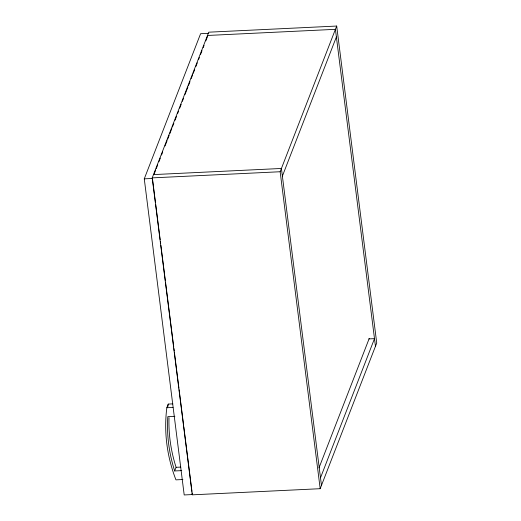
<?xml version="1.0" encoding="UTF-8"?>
<svg xmlns="http://www.w3.org/2000/svg" width="521" height="521" viewBox="0 0 521 521"><rect width="100%" height="100%" fill="white"/><g stroke="black" fill="none" stroke-linecap="round" stroke-linejoin="round"><path stroke-width="0.78" d="M192.164 492.944L192.366 494.559L184.2 494.95L144.265 178.846L200.598 33.702L208.765 33.305M152.217 177.876L208.765 32.185L336.69 26.05L376.735 343.007L320.187 488.698L192.262 494.833L152.217 177.876L280.148 171.741L336.69 26.05M154.19 173.916L155.662 170.139M156.248 168.622L157.713 164.844M158.885 161.823L160.351 158.039M161.53 155.017L162.702 151.995M165.046 145.945L167.104 140.657M167.69 139.14L169.156 135.362M169.742 133.851L171.793 128.557M172.386 127.046L173.851 123.269M175.023 120.24L176.489 116.463M177.661 113.441L178.547 111.175M179.719 108.147L181.184 104.369M182.357 101.348L183.535 98.319M185.001 94.542L187.931 86.981M188.517 85.47L189.989 81.686M191.161 78.664L192.627 74.887M193.213 73.376L194.678 69.593M195.857 66.571L197.322 62.794M198.494 59.765L199.374 57.499M200.546 54.477L202.018 50.693M203.19 47.672L204.069 45.405M205.828 40.866L207.592 36.333M182.884 479.528L175.942 479.861A169.299 153.434 21.2 0 1 166.831 407.728L168.244 404.088L172.868 403.866M282.389 176.098L336.384 36.965M181.744 470.619L174.678 470.958L176.091 467.311A167.449 151.761 21.2 0 1 169.006 417.568M318.969 467.949L369.252 338.389M320.5 477.777L374.495 338.643L368.829 338.917M207.488 35.467L335.42 29.326L375.459 346.283M153.493 174.6L281.418 168.465L321.464 485.416M144.265 178.846L152.432 178.456M166.831 407.728L172.998 407.435M174.88 416.305L167.814 416.644A167.449 151.761 21.2 0 0 174.678 470.958M176.091 467.311L180.8 467.09M280.148 171.741L320.187 488.698M152.536 179.257L155.486 202.643M155.694 204.258L160.175 239.738M160.377 241.353L160.683 243.769M160.885 245.384L165.372 280.865M165.574 282.48L173.721 346.986M173.929 348.601L174.235 351.017M174.437 352.632L178.918 388.112M179.12 389.728L183.607 425.208M183.809 426.823L191.956 491.336M167.97 406.367A169.299 153.434 21.2 0 1 168.244 404.088"/></g></svg>
